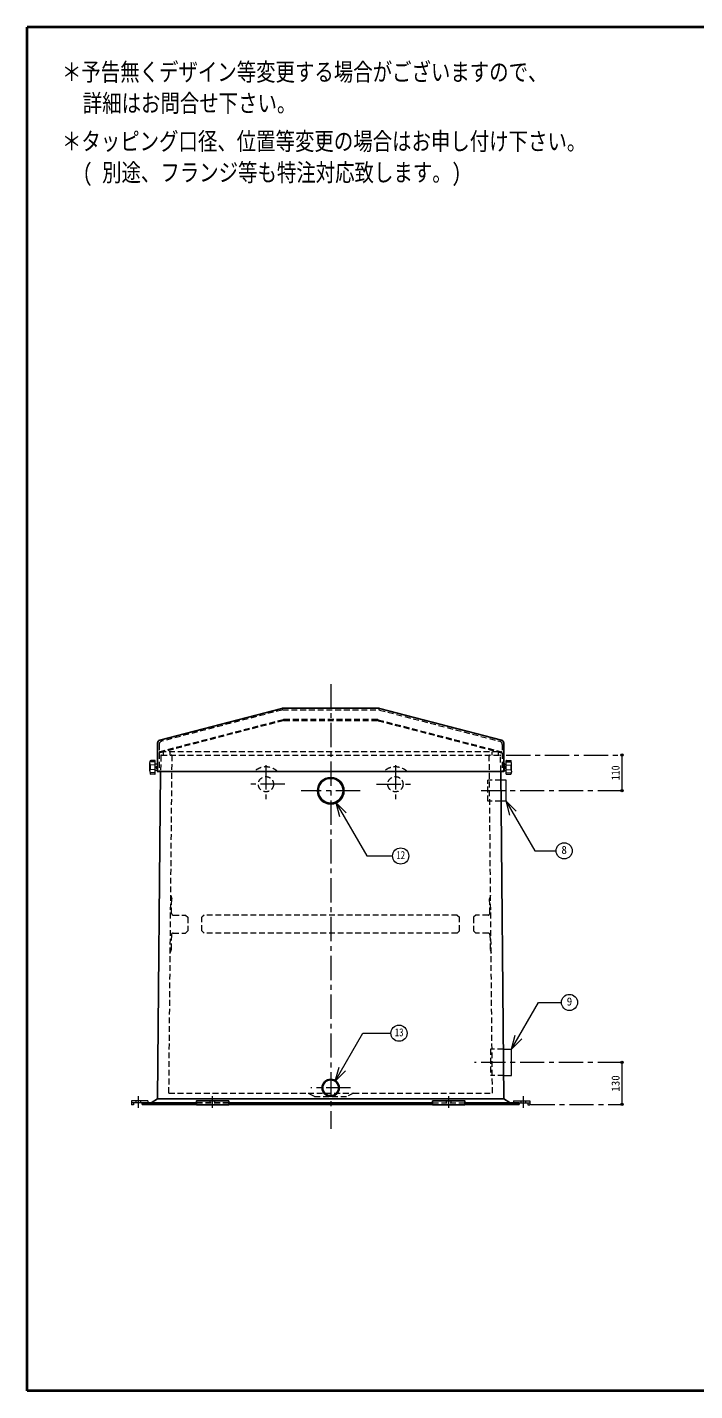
# Model space of a CAD drawing. Units: millimetres at full size, sheet at 1:15; details may follow other scales. Extents: x -3186 to 2889, y -2031 to 2184.
# Drawn here: x -3186 to -1123, y -2031 to 2184 of the extents above; entities that cross this region are included whole.
import ezdxf
from ezdxf.enums import TextEntityAlignment as Align

# ---------------------------------------------------------------- set-up
doc = ezdxf.new("R2010")
doc.units = ezdxf.units.MM
doc.header["$LTSCALE"] = 15
doc.header["$PDMODE"] = 32
doc.header["$PDSIZE"] = 7.5
doc.linetypes.add('CHAIN1', pattern=[8, 5, -1, 1, -1])
doc.linetypes.add('DASHED1', pattern=[1.8, 1.2, -0.6])
doc.layers.add('0-0', color=7, linetype='Continuous', lineweight=18)
doc.styles.add('ＭＳ ゴシック', font='')
doc.styles.get('ＭＳ ゴシック').set_extended_font_data('MS Gothic')

msp = doc.modelspace()

# ---------------------------------------------------------------- linework, layer by layer
at = {"layer": '0-0', "color": 1, "lineweight": 40}
for p, q in [((-3185.65, -2030.74), (-3185.65, 2184.26)), ((2889.35, 2184.26), (-3185.65, 2184.26)), ((2889.35, -2030.74), (-3185.65, -2030.74))]:
    msp.add_line(p, q, dxfattribs=at)
at = {"layer": '0-0', "color": 4, "linetype": 'CHAIN1', "lineweight": 9}
for p, q in [((-2248.15, 153.97), (-2248.15, -1220.74)), ((-1706.15, -65.74), (-1348.15, -65.74)), ((-2448.15, -97.24), (-2448.15, -214.24)), ((-2048.15, -97.24), (-2048.15, -214.24)), ((-2389.65, -155.74), (-2506.65, -155.74)), ((-2106.65, -155.74), (-1989.65, -155.74)), ((-2157.15, -175.74), (-2339.15, -175.74)), ((-1348.15, -175.74), (-1797.12, -175.74)), ((-1348.15, -1015.74), (-1804.21, -1015.74)), ((-2186.65, -1094.24), (-2309.65, -1094.24)), ((-2843.15, -1119.74), (-2843.15, -1155.74)), ((-2613.15, -1155.74), (-2613.15, -1119.74)), ((-1883.15, -1155.74), (-1883.15, -1119.74)), ((-1653.15, -1119.74), (-1653.15, -1155.74)), ((-1630.65, -1145.74), (-1348.15, -1145.74))]:
    msp.add_line(p, q, dxfattribs=at)
at = {"layer": '0-0', "linetype": 'DASHED1'}
for p, q in [((-2394.92, 43.65), (-2775.91, -55.31)), ((-2398.75, 73.65), (-2770.67, -22.95)), ((-2396.24, 73.97), (-2100.07, 73.97)), ((-2103.9, 43.97), (-2392.4, 43.97)), ((-2101.39, 43.65), (-1720.4, -55.31)), ((-2097.56, 73.65), (-1725.64, -22.95)), ((-2394.54, 40.65), (-2775.91, -58.41)), ((-2392.02, 40.97), (-2104.29, 40.97)), ((-2101.77, 40.65), (-1720.4, -58.41)), ((-2778.15, -32.63), (-2778.15, -116.03)), ((-1718.15, -32.63), (-1718.15, -116.03)), ((-2773.17, -67.72), (-2773.63, -116.03)), ((-2771.17, -65.74), (-1725.13, -65.74)), ((-2747.99, -1110.74), (-2738.18, -68.77)), ((-1748.32, -1110.74), (-1758.13, -68.77)), ((-1730.65, -55.74), (-1730.65, -65.74)), ((-1722.68, -116.03), (-1723.13, -67.72)), ((-2639.08, -560.24), (-2645.84, -567)), ((-2645.84, -609.49), (-2645.84, -567)), ((-1857.23, -560.24), (-2639.08, -560.24)), ((-1857.23, -560.24), (-1850.47, -567)), ((-1850.47, -609.49), (-1850.47, -567)), ((-2645.84, -609.49), (-2639.08, -616.24)), ((-1857.23, -616.24), (-2639.08, -616.24)), ((-1850.47, -609.49), (-1857.23, -616.24)), ((-2747.99, -1110.74), (-2318.15, -1110.74)), ((-2620.15, -1140.74), (-2620.15, -1134.74)), ((-2606.15, -1140.74), (-2606.15, -1134.74)), ((-2298.15, -1120.74), (-2318.15, -1110.74)), ((-2298.15, -1120.74), (-2198.15, -1120.74)), ((-2178.15, -1110.74), (-2198.15, -1120.74)), ((-2178.15, -1110.74), (-1748.32, -1110.74)), ((-1890.15, -1140.74), (-1890.15, -1134.74)), ((-1876.15, -1140.74), (-1876.15, -1134.74)), ((-2563.15, -1140.74), (-2663.15, -1140.74)), ((-2563.15, -1145.74), (-2663.15, -1145.74)), ((-1933.15, -1140.74), (-1833.15, -1140.74)), ((-1933.15, -1145.74), (-1833.15, -1145.74))]:
    msp.add_line(p, q, dxfattribs=at)
at = {"layer": '0-0', "color": 5, "lineweight": 25}
for p, q in [((-2399.39, 78.65), (-2775.67, -19.08)), ((-2099.43, 78.97), (-2396.88, 78.97)), ((-2096.92, 78.65), (-1720.64, -19.08)), ((-2783.15, -28.76), (-2783.15, -116.03)), ((-1713.15, -28.76), (-1713.15, -116.03)), ((-2773.63, -116.03), (-2783.15, -1128.24)), ((-2783.15, -116.03), (-1713.15, -116.03)), ((-1722.68, -116.03), (-1713.15, -1128.24)), ((-2783.15, -1128.24), (-2803.15, -1140.74)), ((-1713.15, -1128.24), (-2783.15, -1128.24)), ((-2563.15, -1146.74), (-2563.15, -1134.74)), ((-1933.15, -1146.74), (-1933.15, -1134.74)), ((-1713.15, -1128.24), (-1693.15, -1140.74)), ((-2830.65, -1140.74), (-2830.65, -1145.74)), ((-2663.15, -1140.74), (-2830.65, -1140.74)), ((-2663.15, -1145.74), (-2830.65, -1145.74)), ((-2663.15, -1146.74), (-2563.15, -1146.74)), ((-1933.15, -1140.74), (-2563.15, -1140.74)), ((-1933.15, -1145.74), (-2563.15, -1145.74)), ((-1833.15, -1146.74), (-1933.15, -1146.74)), ((-1665.65, -1140.74), (-1833.15, -1140.74)), ((-1665.65, -1145.74), (-1833.15, -1145.74)), ((-1665.65, -1140.74), (-1665.65, -1145.74))]:
    msp.add_line(p, q, dxfattribs=at)
at = {"layer": '0-0'}
for p, q in [((-2791.17, -82.07), (-2804.32, -82.49)), ((-2790.65, -124.49), (-2790.65, -82.57)), ((-1705.65, -124.49), (-1705.65, -82.57)), ((-1705.14, -82.07), (-1691.99, -82.49)), ((-2806.65, -114.76), (-2806.65, -92.29)), ((-2806.64, -91.77), (-2806.25, -84.38)), ((-2806.64, -115.29), (-2806.25, -122.67)), ((-2790.65, -86.59), (-2805.2, -87.08)), ((-2790.65, -96.67), (-2805.2, -96.19)), ((-2790.65, -110.38), (-2805.2, -110.87)), ((-2790.65, -120.46), (-2805.2, -119.98)), ((-2791.17, -124.99), (-2804.32, -124.57)), ((-2785.11, -93.99), (-2790.65, -93.53)), ((-2785.11, -113.07), (-2790.65, -113.53)), ((-2787.9, -101.18), (-2787.9, -105.88)), ((-2787.28, -100.53), (-2784.65, -100.53)), ((-2787.28, -103.53), (-2784.65, -103.53)), ((-2787.28, -106.53), (-2784.65, -106.53)), ((-2784.65, -91.03), (-2783.15, -91.03)), ((-1711.65, -91.03), (-1713.15, -91.03)), ((-1709.03, -100.53), (-1711.65, -100.53)), ((-1709.03, -103.53), (-1711.65, -103.53)), ((-1709.03, -106.53), (-1711.65, -106.53)), ((-1711.2, -93.99), (-1705.65, -93.53)), ((-1711.2, -113.07), (-1705.65, -113.53)), ((-1708.4, -101.18), (-1708.4, -105.88)), ((-1705.65, -86.59), (-1691.11, -87.08)), ((-1705.65, -96.67), (-1691.11, -96.19)), ((-1705.65, -110.38), (-1691.11, -110.87)), ((-1705.65, -120.46), (-1691.11, -119.98)), ((-1705.14, -124.99), (-1691.99, -124.57)), ((-1689.67, -91.77), (-1690.06, -84.38)), ((-1689.67, -115.29), (-1690.06, -122.67)), ((-1689.65, -114.76), (-1689.65, -92.29)), ((-1706.89, -207.46), (-1675.07, -239.28)), ((-1706.89, -207.46), (-1695.24, -250.93)), ((-2232.16, -211.99), (-2200.34, -243.81)), ((-2232.16, -211.99), (-2220.51, -255.46)), ((-1689.32, -974.91), (-1605.89, -830.39)), ((-1605.89, -830.39), (-1535.33, -830.39)), ((-1689.32, -974.91), (-1677.68, -931.44)), ((-1689.32, -974.91), (-1657.5, -943.09)), ((-1714.6, -974.74), (-1689.21, -974.74)), ((-1689.21, -1056.74), (-1689.21, -974.74)), ((-2234.08, -1073.52), (-2222.44, -1030.05)), ((-2234.08, -1073.52), (-2202.26, -1041.7)), ((-1713.83, -1056.74), (-1689.21, -1056.74)), ((-2863.15, -1134.74), (-2863.15, -1146.74)), ((-2813.15, -1134.74), (-2863.15, -1134.74)), ((-2813.15, -1134.74), (-2813.15, -1140.74)), ((-1683.15, -1134.74), (-1683.15, -1140.74)), ((-1683.15, -1134.74), (-1633.15, -1134.74)), ((-1633.15, -1134.74), (-1633.15, -1146.74)), ((-2830.65, -1140.74), (-2863.15, -1140.74)), ((-1665.65, -1140.74), (-1633.15, -1140.74))]:
    msp.add_line(p, q, dxfattribs=at)
at = {"layer": '0-0', "color": 4, "linetype": 'DASHED1', "lineweight": 9}
for p, q in [((-2745.65, -55.74), (-2745.65, -65.74)), ((-1750.65, -55.74), (-1750.65, -65.74)), ((-1762.12, -208.24), (-1762.12, -143.24)), ((-1722.42, -143.24), (-1762.12, -143.24)), ((-1721.81, -208.24), (-1762.12, -208.24)), ((-2742.24, -500.24), (-2739.34, -510.24)), ((-1754.06, -500.24), (-1756.97, -510.24)), ((-2739.76, -555.2), (-2739.34, -510.24)), ((-1756.55, -555.2), (-1756.97, -510.24)), ((-2734.76, -560.24), (-2696.59, -560.24)), ((-2696.59, -560.24), (-2689.84, -567)), ((-2689.84, -567), (-2689.84, -609.49)), ((-1799.71, -560.24), (-1806.47, -567)), ((-1806.47, -567), (-1806.47, -609.49)), ((-1761.55, -560.24), (-1799.71, -560.24)), ((-2740.38, -621.2), (-2740.81, -666.24)), ((-2735.38, -616.24), (-2696.59, -616.24)), ((-2689.84, -609.49), (-2696.59, -616.24)), ((-1806.47, -609.49), (-1799.71, -616.24)), ((-1760.93, -616.24), (-1799.71, -616.24)), ((-1755.93, -621.2), (-1755.5, -666.24)), ((-2740.81, -666.24), (-2743.9, -676.24)), ((-1755.5, -666.24), (-1752.41, -676.24)), ((-1754.21, -974.74), (-1754.21, -1056.74)), ((-1714.6, -974.74), (-1754.21, -974.74)), ((-1713.83, -1056.74), (-1754.21, -1056.74)), ((-2850.15, -1134.74), (-2850.15, -1140.74)), ((-2836.15, -1134.74), (-2836.15, -1140.74)), ((-2318.15, -1110.74), (-2178.15, -1110.74)), ((-1660.15, -1134.74), (-1660.15, -1140.74)), ((-1646.15, -1134.74), (-1646.15, -1140.74))]:
    msp.add_line(p, q, dxfattribs=at)
at = {"layer": '0-0', "color": 4, "lineweight": 9}
for p, q in [((-1348.15, -65.74), (-1348.15, -175.74)), ((-1706.12, -143.24), (-1722.42, -143.24)), ((-1706.12, -208.24), (-1706.12, -143.24)), ((-1706.12, -208.24), (-1721.81, -208.24)), ((-1348.15, -1015.74), (-1348.15, -1145.74))]:
    msp.add_line(p, q, dxfattribs=at)
at = {"layer": '0-0', "linetype": 'DASHED1'}
msp.add_lwpolyline([(-1730.65, -55.74), (-2765.65, -55.74), (-2765.65, -65.74)], dxfattribs=at)
at = {"layer": '0-0'}
for points in [[(-2784.65, -91.03), (-2784.65, -116.03), (-2783.15, -116.03)], [(-1711.65, -91.03), (-1711.65, -116.03), (-1713.15, -116.03)], [(-1706.89, -207.46), (-1617.81, -361.76), (-1551.74, -361.76)], [(-2232.16, -211.99), (-2136.54, -377.6), (-2056.98, -377.6)], [(-2234.08, -1073.52), (-2148.69, -925.6), (-2061.93, -925.6)], [(-2857.15, -1140.74), (-2857.15, -1146.74), (-2863.15, -1146.74)], [(-1639.15, -1140.74), (-1639.15, -1146.74), (-1633.15, -1146.74)]]:
    msp.add_lwpolyline(points, dxfattribs=at)
at = {"layer": '0-0', "color": 5, "lineweight": 25}
for points in [[(-2663.15, -1146.74), (-2663.15, -1134.74), (-2563.15, -1134.74)], [(-1833.15, -1146.74), (-1833.15, -1134.74), (-1933.15, -1134.74)]]:
    msp.add_lwpolyline(points, dxfattribs=at)
at = {"layer": '0-0', "color": 4, "linetype": 'DASHED1', "lineweight": 9}
for centre in [(-2448.15, -155.74), (-2048.15, -155.74)]:
    msp.add_circle(centre, 23.5, dxfattribs=at)
at = {"layer": '0-0', "color": 5, "lineweight": 25}
for centre, radius in [((-2248.15, -175.74), 41), ((-2248.15, -175.74), 38.15), ((-2248.15, -1094.24), 26.5), ((-2248.15, -1094.24), 24.3)]:
    msp.add_circle(centre, radius, dxfattribs=at)
at = {"layer": '0-0'}
for centre in [(-1526.74, -361.76), (-2031.98, -377.6), (-1510.33, -830.39), (-2036.93, -925.6)]:
    msp.add_circle(centre, 25, dxfattribs=at)
at = {"layer": '0-0', "color": 5, "lineweight": 25}
for centre, start, end in [((-2396.88, 68.97), 90, 104.56028), ((-2099.43, 68.97), 75.43972, 90), ((-2773.15, -28.76), 104.56028, 180), ((-1723.15, -28.76), 0, 75.43972)]:
    msp.add_arc(centre, 10, start, end, dxfattribs=at)
at = {"layer": '0-0', "linetype": 'DASHED1'}
for centre, radius, start, end in [((-2396.24, 63.97), 10, 90, 104.56028), ((-2392.4, 33.97), 10, 90, 104.56028), ((-2103.9, 33.97), 10, 75.43972, 90), ((-2100.07, 63.97), 10, 75.43972, 90), ((-2392.02, 30.97), 10, 90, 104.56028), ((-2104.29, 30.97), 10, 75.43972, 90), ((-2768.15, -32.63), 10, 104.56028, 180), ((-1728.15, -32.63), 10, 0, 75.43972), ((-2775.15, -58.21), 3, 104.56028, 180), ((-2775.15, -61.31), 3, 104.56028, 180), ((-2771.17, -67.74), 2, 90, 179.46076), ((-2741.18, -68.74), 3, 359.46076, 90), ((-1755.13, -68.74), 3, 90, 180.53924), ((-1725.13, -67.74), 2, 0.53924, 90), ((-1721.15, -58.21), 3, 0, 75.43972), ((-1721.15, -61.31), 3, 0, 75.43972)]:
    msp.add_arc(centre, radius, start, end, dxfattribs=at)
at = {"layer": '0-0'}
for centre, radius, start, end in [((-2804.25, -84.49), 2, 91.84585, 176.98087), ((-2795.7, -84.1), 9.96, 178.90936, 197.37998), ((-2803.58, -84.02), 2.07, 141.26695, 176.97243), ((-2791.15, -82.57), 0.5, 0, 91.84585), ((-1705.15, -82.57), 0.5, 88.15415, 180), ((-1692.05, -84.49), 2, 3.01913, 88.15415), ((-1700.61, -84.1), 9.96, 342.62002, 1.09064), ((-1692.72, -84.02), 2.07, 3.02757, 38.73305), ((-2796.65, -92.29), 10, 176.98087, 180), ((-2796.65, -114.76), 10, 180, 183.01913), ((-2804.25, -122.57), 2, 183.01913, 268.15415), ((-2751.82, -103.53), 54.34, 172.70127, 187.29873), ((-2805.22, -96.69), 0.5, 88.09085, 172.70127), ((-2805.22, -110.37), 0.5, 187.29873, 271.90915), ((-2795.7, -122.95), 9.96, 162.62002, 181.09064), ((-2803.58, -123.03), 2.07, 183.02757, 218.73305), ((-2791.15, -124.49), 0.5, 268.15415, 0), ((-2786.34, -102.06), 1.79, 121.62812, 150.75937), ((-2785.8, -102.03), 2.11, 134.62454, 225.37546), ((-2785.8, -105.03), 2.11, 134.62454, 225.37546), ((-2786.34, -105), 1.79, 209.24063, 238.37188), ((-2785.15, -94.49), 0.5, 0, 85.23636), ((-2785.15, -112.57), 0.5, 274.76364, 0), ((-1711.15, -94.49), 0.5, 94.76364, 180), ((-1711.15, -112.57), 0.5, 180, 265.23636), ((-1709.97, -102.06), 1.79, 29.24063, 58.37188), ((-1710.51, -102.03), 2.11, 314.62454, 45.37546), ((-1710.51, -105.03), 2.11, 314.62454, 45.37546), ((-1709.97, -105), 1.79, 301.62812, 330.75937), ((-1705.15, -124.49), 0.5, 180, 271.84585), ((-1692.05, -122.57), 2, 271.84585, 356.98087), ((-1691.09, -96.69), 0.5, 7.29873, 91.90915), ((-1691.09, -110.37), 0.5, 268.09085, 352.70127), ((-1700.61, -122.95), 9.96, 358.90936, 17.37998), ((-1692.72, -123.03), 2.07, 321.26695, 356.97243), ((-1744.49, -103.53), 54.34, 352.70127, 7.29873), ((-1699.65, -92.29), 10, 0, 3.01913), ((-1699.65, -114.76), 10, 356.98087, 0)]:
    msp.add_arc(centre, radius, start, end, dxfattribs=at)
at = {"layer": '0-0', "color": 4, "linetype": 'DASHED1', "lineweight": 9}
for centre, radius, start, end in [((-2448.15, -155.74), 53.5, 47.93156, 132.06844), ((-2048.15, -155.74), 53.5, 47.93156, 132.06844), ((-2734.76, -555.24), 5, 179.46076, 270), ((-1761.55, -555.24), 5, 270, 0.53924), ((-2735.38, -621.24), 5, 90, 179.46076), ((-1760.93, -621.24), 5, 0.53924, 90)]:
    msp.add_arc(centre, radius, start, end, dxfattribs=at)
at = {"layer": '0-0', "color": 1}
for p in [(-1348.15, -65.74), (-1348.15, -175.74), (-1348.15, -1015.74), (-1348.15, -1145.74)]:
    msp.add_point(p, dxfattribs=at)

# ---------------------------------------------------------------- texts
at = {"layer": '0-0', "style": 'ＭＳ ゴシック', "width": 0.8}
for s, height, p in [('＊予告無くデザイン等変更する場合がございますので、', 54.99, (-3078.51, 2002.11)), ('詳細はお問合せ下さい。', 54.99, (-3014.23, 1905.68)), ('＊タッピング口径、位置等変更の場合はお申し付け下さい。', 54.99, (-3078.51, 1787.83)), ('( 別途、フランジ等も特注対応致します。)', 54.99, (-3014.23, 1691.4)), ('12', 24.74, (-2045.11, -394.48)), ('13', 24.74, (-2050.06, -942.48))]:
    msp.add_text(s, height=height, dxfattribs=at).set_placement(p, align=Align.BOTTOM_LEFT)
at = {"layer": '0-0', "style": 'ＭＳ ゴシック', "width": 0.9}
msp.add_text('110', height=24.74, rotation=90, dxfattribs=at).set_placement((-1348.15, -143.24), align=Align.BOTTOM_LEFT)
at = {"layer": '0-0', "style": 'ＭＳ ゴシック'}
for s, p in [('8', (-1535.18, -378.64)), ('9', (-1518.77, -847.27))]:
    msp.add_text(s, height=24.74, dxfattribs=at).set_placement(p, align=Align.BOTTOM_LEFT)
msp.add_text('130', height=24.74, rotation=90, dxfattribs=at).set_placement((-1348.15, -1106.06), align=Align.BOTTOM_LEFT)

doc.saveas('drawing.dxf')
